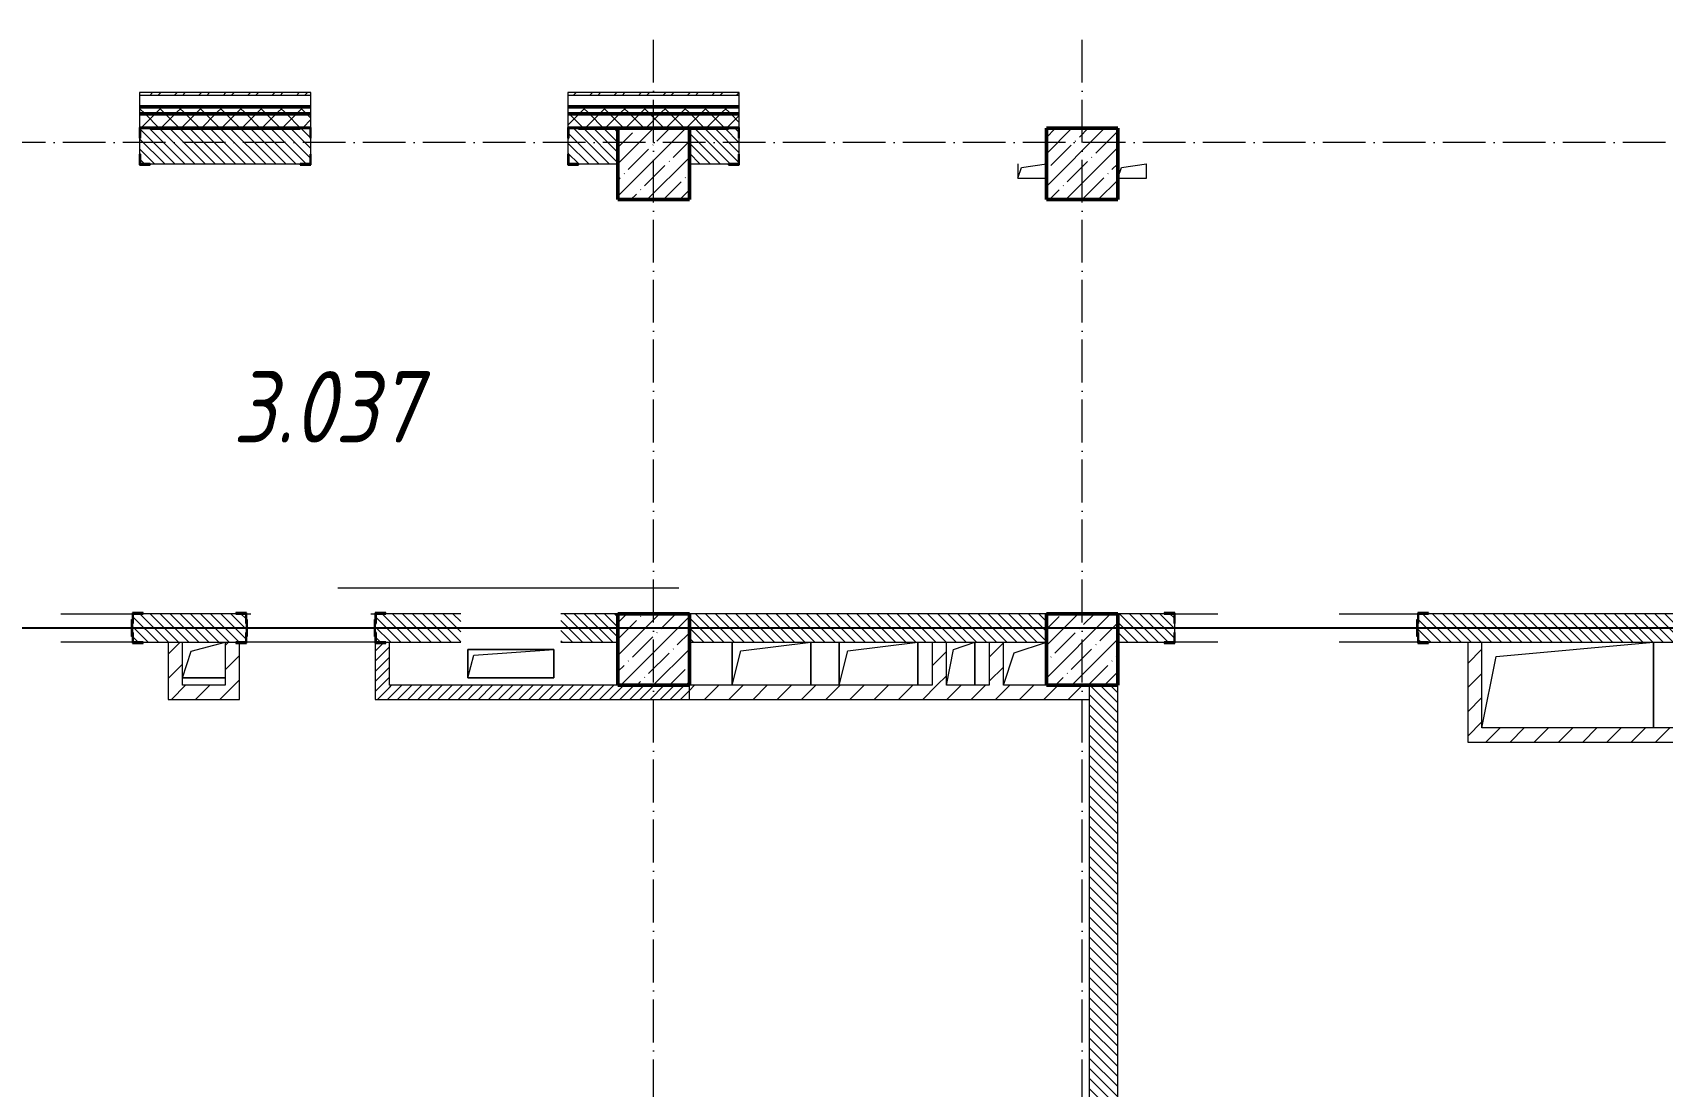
# Model space of a CAD drawing. Header units: millimetres. Extents: x -135211 to 49383, y -8033 to 228499.
# Drawn here: x -74691 to -63279, y 130703 to 138083 of the extents above; entities that cross this region are included whole.
import ezdxf

# ---------------------------------------------------------------- set-up
doc = ezdxf.new("R2010")
doc.units = ezdxf.units.MM
doc.linetypes.add('200_ШТРИХ_ш1п0_6_', pattern=[160, 100, -60])
doc.linetypes.add('50_200_ШТРИХ_1Т_ш5_п1_п1_', pattern=[700, 500, -100, 0, -100])
doc.layers.add('A-DETL-GENF-OTLN-4', color=9, linetype='200_ШТРИХ_ш1п0_6_', lineweight=9, true_color=0x808080)
doc.layers.add('A-DETL-GENF-OTLN-5', color=7, linetype='Continuous', lineweight=5, true_color=0xc0c0c0)
for name, color, linetype, lineweight in [('A-FLOR-____-OTLN', 7, 'Continuous', 9), ('A-GENM-____-MCUT', 7, 'Continuous', 25), ('A-GENM-____-OTLN', 7, 'Continuous', 9), ('A-GENM-____-OTLN-1', 7, 'Continuous', 25), ('A-WALL-____-MCUT-2', 7, 'Continuous', 50), ('A-WALL-____-MCUT-3', 7, 'Continuous', 9), ('A-WALL-____-PATT-1', 7, 'Continuous', 9), ('A-WALL-FNSH-MCUT-1', 7, 'Continuous', 9), ('I-WALL-____-OTLN', 7, 'Continuous', 9), ('S-COLS-____-MCUT', 7, 'Continuous', 50), ('S-COLS-____-OTLN', 7, 'Continuous', 9), ('S-GRID-____-OTLN-1', 7, '50_200_ШТРИХ_1Т_ш5_п1_п1_', 9), ('Марки помещений', 7, 'Continuous', 9)]:
    doc.layers.add(name, color=color, linetype=linetype, lineweight=lineweight)
doc.styles.add('ISOCPEUR_I_2', font='isocpeui.ttf', dxfattribs={"width": 0.85, "height": 2.3})
pattern_1 = [(135, (-129942.255, 127932.027), (-35.35534, -35.35534), [])]
pattern_2 = [(45, (-129942.25, 127932.03), (-70.71068, 70.71068), []), (135, (-129942.25, 127932.03), (-70.71068, -70.71068), [])]
pattern_3 = [(45, (-129942.25, 127932.03), (-84.85281, 84.85281), [])]
pattern_4 = [(45, (-129942.255, 127932.027), (-35.35534, 35.35534), [])]

# ---------------------------------------------------------------- blocks, each defined once
blk = doc.blocks.new('BSC_Колонна _Прямоугольная - 500х500-V59-АР1_План отверстий 3 этажа в осях 1-64_А-ГГ')
at = {"layer": 'S-COLS-____-OTLN'}
h = blk.add_hatch(dxfattribs=at)
h.set_pattern_fill('FP_96', color=256, style=0, pattern_type=2)
h.set_pattern_definition([(45, (-59600, -5831.04), (-114.04925, 114.04925), []), (45, (-59485.95, -5831.04), (-114.04925, 114.04925), [201.613, -40.323, 3.353, -36.97])])
h.paths.add_polyline_path([(-250, -250), (250, -250), (250, 250), (-250, 250)], flags=0)
at = {"layer": 'S-COLS-____-MCUT'}
for p, q in [((250, 250), (-250, 250)), ((-250, 250), (-250, -250)), ((250, -250), (250, 250)), ((-250, -250), (250, -250))]:
    blk.add_line(p, q, dxfattribs=at)
blk = doc.blocks.new('BSC_Колонна _Прямоугольная - 500х500-V111-АР1_План отверстий 3 этажа в осях 1-64_А-ГГ')
at = {"layer": 'S-COLS-____-OTLN'}
h = blk.add_hatch(dxfattribs=at)
h.set_pattern_fill('FP_134', color=256, style=0, pattern_type=2)
h.set_pattern_definition([(45, (-62600, -5831.04), (-114.04925, 114.04925), []), (45, (-62485.95, -5831.04), (-114.04925, 114.04925), [201.613, -40.323, 3.353, -36.97])])
h.paths.add_polyline_path([(-250, -250), (250, -250), (250, 250), (-250, 250)], flags=0)
at = {"layer": 'S-COLS-____-MCUT'}
for p, q in [((250, 250), (-250, 250)), ((-250, 250), (-250, -250)), ((250, -250), (250, 250)), ((-250, -250), (250, -250))]:
    blk.add_line(p, q, dxfattribs=at)
blk = doc.blocks.new('BSC_Колонна _Прямоугольная - 500х500-V116-АР1_План отверстий 3 этажа в осях 1-64_А-ГГ')
at = {"layer": 'S-COLS-____-OTLN'}
h = blk.add_hatch(dxfattribs=at)
h.set_pattern_fill('FP_139', color=256, style=0, pattern_type=2)
h.set_pattern_definition([(45, (-62600, -9231.04), (-114.04925, 114.04925), []), (45, (-62485.95, -9231.04), (-114.04925, 114.04925), [201.613, -40.323, 3.353, -36.97])])
h.paths.add_polyline_path([(-250, -250), (250, -250), (250, 250), (-250, 250)], flags=0)
at = {"layer": 'S-COLS-____-MCUT'}
for p, q in [((250, 250), (-250, 250)), ((-250, 250), (-250, -250)), ((250, -250), (250, 250)), ((-250, -250), (250, -250))]:
    blk.add_line(p, q, dxfattribs=at)
blk = doc.blocks.new('BSC_Колонна _Прямоугольная - 500х500-V135-АР1_План отверстий 3 этажа в осях 1-64_А-ГГ')
at = {"layer": 'S-COLS-____-OTLN'}
h = blk.add_hatch(dxfattribs=at)
h.set_pattern_fill('FP_158', color=256, style=0, pattern_type=2)
h.set_pattern_definition([(45, (-59600, -9231.04), (-114.04925, 114.04925), []), (45, (-59485.95, -9231.04), (-114.04925, 114.04925), [201.613, -40.323, 3.353, -36.97])])
h.paths.add_polyline_path([(-250, -250), (250, -250), (250, 250), (-250, 250), (-250, 103)], flags=0)
at = {"layer": 'S-COLS-____-MCUT'}
for p, q in [((250, 250), (-250, 250)), ((-250, 250), (-250, -250)), ((250, -250), (250, 250)), ((-250, -250), (250, -250))]:
    blk.add_line(p, q, dxfattribs=at)
blk = doc.blocks.new('Фахверк_СКБ_Уголок - 250_2700-27497298-АР1_План отверстий 3 этажа в осях 1-64_А-ГГ')
at = {"layer": 'A-GENM-____-MCUT'}
for p, q in [((200, 181), (125, 181)), ((125, 181), (125, 106)), ((131, 106), (131, 175)), ((131, 175), (200, 175)), ((200, 175), (200, 181)), ((125, 106), (131, 106)), ((131, -6), (125, -6)), ((125, -6), (125, -81)), ((125, -81), (200, -81)), ((131, -75), (131, -6)), ((200, -75), (131, -75)), ((200, -81), (200, -75))]:
    blk.add_line(p, q, dxfattribs=at)
blk = doc.blocks.new('154_Стойка_СКБ_Уголок - СМ-2480_200-28346303-АР1_План отверстий 3 этажа в осях 1-64_А-ГГ')
at = {"layer": 'A-GENM-____-MCUT'}
for p, q in [((125, 156), (125, 81)), ((200, 156), (125, 156)), ((131, 81), (131, 150)), ((131, 150), (200, 150)), ((200, 150), (200, 156)), ((125, 81), (131, 81)), ((131, 19), (125, 19)), ((125, 19), (125, -56)), ((131, -50), (131, 19)), ((125, -56), (200, -56)), ((200, -50), (131, -50)), ((200, -56), (200, -50))]:
    blk.add_line(p, q, dxfattribs=at)
blk = doc.blocks.new('Стойка_Влож_Полоса боковая - Полоса-28213942-АР1_План отверстий 3 этажа в осях 1-64_А-ГГ')
at = {"layer": 'A-GENM-____-OTLN'}
for p, q in [((-5, 60), (0, 60)), ((-5, -60), (-5, 60)), ((0, 31), (0, -31)), ((0, -60), (-5, -60))]:
    blk.add_line(p, q, dxfattribs=at)
blk = doc.blocks.new('Фахверк_СКБ_Уголок - 200_3960-28268576-АР1_План отверстий 3 этажа в осях 1-64_А-ГГ')
at = {"layer": 'A-GENM-____-MCUT'}
for p, q in [((200, 156), (125, 156)), ((125, 156), (125, 81)), ((131, 81), (131, 150)), ((131, 150), (200, 150)), ((200, 150), (200, 156)), ((125, 81), (131, 81)), ((131, 19), (125, 19)), ((125, 19), (125, -56)), ((131, -50), (131, 19)), ((125, -56), (200, -56)), ((200, -50), (131, -50)), ((200, -56), (200, -50))]:
    blk.add_line(p, q, dxfattribs=at)
blk = doc.blocks.new('AR_Отверстие прямоугольное _в плите_ - AR_Отверстие прямоугольное _в плите_-30459197-АР1_План отверстий 3 этажа в осях 1-64_А-ГГ')
at = {"layer": 'A-GENM-____-OTLN'}
for p, q in [((300, 100), (-300, 100)), ((-300, 100), (-300, -100)), ((-300, -100), (-260, 60)), ((-260, 60), (300, 100)), ((300, -100), (300, 100)), ((-300, -100), (300, -100))]:
    blk.add_line(p, q, dxfattribs=at)
blk = doc.blocks.new('AR_Отверстие прямоугольное _в плите_ - AR_Отверстие прямоугольное _в плите_-V180-АР1_План отверстий 3 этажа в осях 1-64_А-ГГ')
at = {"layer": 'A-GENM-____-OTLN'}
for p, q in [((-100, 50), (-100, -50)), ((-100, -50), (-75, 25)), ((-75, 25), (100, 50)), ((-100, -50), (100, -50))]:
    blk.add_line(p, q, dxfattribs=at)
blk = doc.blocks.new('AR_Отверстие прямоугольное _в плите_ - AR_Отверстие прямоугольное _в плите_-V181-АР1_План отверстий 3 этажа в осях 1-64_А-ГГ')
at = {"layer": 'A-GENM-____-OTLN'}
for p, q in [((-100, -50), (-75, 25)), ((-75, 25), (100, 50)), ((100, -50), (100, 50)), ((-100, -50), (100, -50))]:
    blk.add_line(p, q, dxfattribs=at)
blk = doc.blocks.new('AR_Отверстие прямоугольное _в плите_ - AR_Отверстие прямоугольное _в плите_-V192-АР1_План отверстий 3 этажа в осях 1-64_А-ГГ')
at = {"layer": 'A-GENM-____-OTLN'}
for p, q in [((-50, 100), (100, 150)), ((100, -150), (100, 150)), ((-100, -150), (-50, 100))]:
    blk.add_line(p, q, dxfattribs=at)
blk = doc.blocks.new('AR_Отверстие прямоугольное _в плите_ - AR_Отверстие прямоугольное _в плите_-30459338-АР1_План отверстий 3 этажа в осях 1-64_А-ГГ')
at = {"layer": 'A-GENM-____-OTLN'}
for p, q in [((-75, 75), (150, 150)), ((-150, -150), (-75, 75))]:
    blk.add_line(p, q, dxfattribs=at)
blk = doc.blocks.new('AR_Отверстие прямоугольное _в плите_ - AR_Отверстие прямоугольное _в плите_-V197-АР1_План отверстий 3 этажа в осях 1-64_А-ГГ')
at = {"layer": 'A-GENM-____-OTLN'}
for p, q in [((-88, 63), (150, 125)), ((-150, -125), (-88, 63)), ((-150, -125), (150, -125))]:
    blk.add_line(p, q, dxfattribs=at)
blk = doc.blocks.new('AR_Отверстие прямоугольное _в плите_ - AR_Отверстие прямоугольное _в плите_-30552596-АР1_План отверстий 3 этажа в осях 1-64_А-ГГ')
at = {"layer": 'A-GENM-____-OTLN'}
for p, q in [((-275, 150), (-275, -150)), ((-215, 90), (275, 150)), ((275, -150), (275, 150)), ((-275, -150), (-215, 90))]:
    blk.add_line(p, q, dxfattribs=at)
blk = doc.blocks.new('AR_Отверстие прямоугольное _в плите_ - AR_Отверстие прямоугольное _в плите_-V205-АР1_План отверстий 3 этажа в осях 1-64_А-ГГ')
at = {"layer": 'A-GENM-____-OTLN'}
for p, q in [((-500, 200), (600, 300)), ((600, -300), (600, 300)), ((-600, -300), (-500, 200))]:
    blk.add_line(p, q, dxfattribs=at)
blk = doc.blocks.new('DET_L_Имитация разреза_ISO2-5 - Низ-29858693-АР1_План отверстий 3 этажа в осях 1-64_А-ГГ')
at = {"layer": 'A-DETL-GENF-OTLN-5'}
blk.add_line((143, 0), (2532, 0), dxfattribs=at)

msp = doc.modelspace()

# ---------------------------------------------------------------- hatches: boundary and pattern name
at = {"layer": 'A-WALL-____-PATT-1'}
h = msp.add_hatch(dxfattribs=at)
h.set_pattern_fill('FP_3', color=256, style=0, pattern_type=2)
h.set_pattern_definition([(45, (-129942.25, 127932.03), (-85.53659, 85.53659), []), (45, (-129885.23, 127932.03), (-85.53659, 85.53659), [])])
h.paths.add_polyline_path([(-58077.3, 137643.1), (-58077.3, 137663.1), (-61942.3, 137663.1), (-61942.3, 137643.1), (-59257.4, 137643.1)], flags=0)
h.paths.add_polyline_path([(-69862.1, 137643.1), (-69742.3, 137643.1), (-69742.3, 137663.1), (-70942.3, 137663.1), (-70942.3, 137643.1)], flags=0)
h.paths.add_polyline_path([(-73397.1, 137643.1), (-72742.3, 137643.1), (-72742.3, 137663.1), (-73942.3, 137663.1), (-73942.3, 137643.1)], flags=0)
h.paths.add_polyline_path([(-75742.3, 137643.1), (-75742.3, 137663.1), (-76942.3, 137663.1), (-76942.3, 137643.1), (-76932, 137643.1)], flags=0)
h.paths.add_polyline_path([(-78742.3, 137643.1), (-78742.3, 137663.1), (-79942.3, 137663.1), (-79942.3, 137643.1)], flags=0)
h.paths.add_polyline_path([(-82942.3, 137643.1), (-81742.3, 137643.1), (-81742.3, 137663.1), (-82942.3, 137663.1)], flags=0)
h.paths.add_polyline_path([(-84742.3, 137643.1), (-84742.3, 137663.1), (-85942.3, 137663.1), (-85942.3, 137643.1), (-85769.3, 137643.1)], flags=0)
h.paths.add_polyline_path([(-88942.3, 137643.1), (-87742.3, 137643.1), (-87742.3, 137663.1), (-88942.3, 137663.1)], flags=0)
h.paths.add_polyline_path([(-90742.3, 137643.1), (-90742.3, 137663.1), (-91607.3, 137663.1), (-91607.3, 137643.1), (-91071.7, 137643.1)], flags=0)
h = msp.add_hatch(dxfattribs=at)
h.set_pattern_fill('FP_1', color=256, style=0, pattern_type=2)
h.set_pattern_definition(pattern_2)
h.paths.add_polyline_path([(-55592.3, 137513.1), (-55592.3, 137563.1), (-61942.3, 137563.1), (-61942.3, 137513.1), (-55722.4, 137513.1)], flags=0)
h.paths.add_polyline_path([(-69862.1, 137513.1), (-69742.3, 137513.1), (-69742.3, 137563.1), (-70942.3, 137563.1), (-70942.3, 137513.1)], flags=0)
h.paths.add_polyline_path([(-72742.3, 137513.1), (-72742.3, 137563.1), (-73942.3, 137563.1), (-73942.3, 137513.1), (-73397.1, 137513.1)], flags=0)
h.paths.add_polyline_path([(-75742.3, 137513.1), (-75742.3, 137563.1), (-76942.3, 137563.1), (-76942.3, 137513.1), (-76932, 137513.1)], flags=0)
h.paths.add_polyline_path([(-78742.3, 137513.1), (-78742.3, 137563.1), (-79942.3, 137563.1), (-79942.3, 137513.1)], flags=0)
h.paths.add_polyline_path([(-82942.3, 137513.1), (-81742.3, 137513.1), (-81742.3, 137563.1), (-82942.3, 137563.1)], flags=0)
h.paths.add_polyline_path([(-84742.3, 137513.1), (-84742.3, 137563.1), (-85942.3, 137563.1), (-85942.3, 137513.1), (-85769.3, 137513.1)], flags=0)
h.paths.add_polyline_path([(-87742.3, 137513.1), (-87742.3, 137563.1), (-88942.3, 137563.1), (-88942.3, 137513.1)], flags=0)
h.paths.add_polyline_path([(-91071.7, 137513.1), (-90742.3, 137513.1), (-90742.3, 137563.1), (-92142.3, 137563.1), (-92142.3, 137513.1)], flags=0)
h.paths.add_polyline_path([(-95142.3, 137513.1), (-93942.3, 137513.1), (-93942.3, 137563.1), (-95142.3, 137563.1)], flags=0)
h.paths.add_polyline_path([(-96942.3, 137513.1), (-96942.3, 137563.1), (-98142.3, 137563.1), (-98141.6, 137513.1)], flags=0)
h.paths.add_polyline_path([(-99942.3, 137513.1), (-99942.3, 137563.1), (-101142.3, 137563.1), (-101142.3, 137513.1)], flags=0)
h.paths.add_polyline_path([(-102942.3, 137513.1), (-102942.3, 137563.1), (-106112.3, 137563.1), (-106112.3, 137513.1), (-105211.4, 137513.1)], flags=0)
h = msp.add_hatch(dxfattribs=at)
h.set_pattern_fill('FP_1', color=256, style=0, pattern_type=2)
h.set_pattern_definition(pattern_2)
h.paths.add_polyline_path([(-55592.3, 137413.1), (-55592.3, 137513.1), (-61942.3, 137513.1), (-61942.3, 137419.1), (-61867.3, 137419.1), (-61867.3, 137413.1), (-55722.4, 137413.1)], flags=0)
h.paths.add_polyline_path([(-69862.1, 137413.1), (-69817.3, 137413.1), (-69817.3, 137419.1), (-69742.3, 137419.1), (-69742.3, 137513.1), (-70942.3, 137513.1), (-70942.3, 137419.1), (-70867.3, 137419.1), (-70867.3, 137413.1), (-70092.3, 137413.1)], flags=0)
h.paths.add_polyline_path([(-72817.3, 137413.1), (-72817.3, 137419.1), (-72742.3, 137419.1), (-72742.3, 137513.1), (-73942.3, 137513.1), (-73942.3, 137419.1), (-73867.3, 137419.1), (-73867.3, 137413.1), (-73397.1, 137413.1)], flags=0)
h.paths.add_polyline_path([(-75817.3, 137413.1), (-75817.3, 137419.1), (-75742.3, 137419.1), (-75742.3, 137513.1), (-76942.3, 137513.1), (-76942.3, 137419.1), (-76867.3, 137419.1), (-76867.3, 137413.1), (-76092.3, 137413.1)], flags=0)
h.paths.add_polyline_path([(-78817.3, 137413.1), (-78817.3, 137419.1), (-78742.3, 137419.1), (-78742.3, 137513.1), (-79942.3, 137513.1), (-79942.3, 137419.1), (-79867.3, 137419.1), (-79867.3, 137413.1), (-79592.3, 137413.1)], flags=0)
h.paths.add_polyline_path([(-81817.3, 137413.1), (-81817.3, 137419.1), (-81742.3, 137419.1), (-81742.3, 137513.1), (-82942.3, 137513.1), (-82942.3, 137419.1), (-82867.3, 137419.1), (-82867.3, 137413.1), (-82234.4, 137413.1)], flags=0)
h.paths.add_polyline_path([(-85867.3, 137413.1), (-84817.3, 137413.1), (-84817.3, 137419.1), (-84742.3, 137419.1), (-84742.3, 137513.1), (-85942.3, 137513.1), (-85942.3, 137419.1), (-85867.3, 137419.1)], flags=0)
h.paths.add_polyline_path([(-88592.3, 137413.1), (-87817.3, 137413.1), (-87817.3, 137419.1), (-87742.3, 137419.1), (-87742.3, 137513.1), (-88942.3, 137513.1), (-88942.3, 137419.1), (-88867.3, 137419.1), (-88867.3, 137413.1)], flags=0)
h.paths.add_polyline_path([(-91071.7, 137413.1), (-90817.3, 137413.1), (-90817.3, 137419.1), (-90742.3, 137419.1), (-90742.3, 137513.1), (-92142.3, 137513.1), (-92142.3, 137413.1), (-91092.3, 137413.1)], flags=0)
h.paths.add_polyline_path([(-94606.6, 137413.1), (-94017.3, 137413.1), (-94017.3, 137419.1), (-93942.3, 137419.1), (-93942.3, 137513.1), (-95142.3, 137513.1), (-95142.3, 137413.1), (-94642.3, 137413.1)], flags=0)
h.paths.add_polyline_path([(-97017.3, 137413.1), (-97017.3, 137419.1), (-96942.3, 137419.1), (-96942.3, 137513.1), (-98142.3, 137513.1), (-98141.6, 137419.1), (-98067.3, 137419.1), (-98067.3, 137413.1)], flags=0)
h.paths.add_polyline_path([(-100017.3, 137413.1), (-100017.3, 137419.1), (-99942.3, 137419.1), (-99942.3, 137513.1), (-101142.3, 137513.1), (-101142.3, 137413.1), (-100642.3, 137413.1)], flags=0)
h.paths.add_polyline_path([(-103017.3, 137413.1), (-103017.3, 137419.1), (-102942.3, 137419.1), (-102942.3, 137513.1), (-106112.3, 137513.1), (-106112.3, 137413.1), (-103642.3, 137413.1)], flags=0)
h = msp.add_hatch(dxfattribs=at)
h.set_pattern_fill('FP_6', color=256, style=0, pattern_type=2)
h.set_pattern_definition(pattern_1)
h.paths.add_polyline_path([(-70867.3, 137163.1), (-70592.3, 137163.1), (-70592.3, 137413.1), (-70936.3, 137413.1), (-70936.3, 137344.1), (-70942.3, 137344.1), (-70942.3, 137232.1), (-70936.3, 137232.1), (-70936.3, 137163.1)], flags=0)
h.paths.add_polyline_path([(-73867.3, 137163.1), (-72748.3, 137163.1), (-72748.3, 137232.1), (-72742.3, 137232.1), (-72742.3, 137344.1), (-72748.3, 137344.1), (-72748.3, 137413.1), (-73936.3, 137413.1), (-73936.3, 137344.1), (-73942.3, 137344.1), (-73942.3, 137232.1), (-73936.3, 137232.1), (-73936.3, 137163.1)], flags=0)
h.paths.add_polyline_path([(-75817.3, 137163.1), (-75748.3, 137163.1), (-75748.3, 137232.1), (-75742.3, 137232.1), (-75742.3, 137344.1), (-75748.3, 137344.1), (-75748.3, 137413.1), (-76092.3, 137413.1), (-76092.3, 137163.1)], flags=0)
h = msp.add_hatch(dxfattribs=at)
h.set_pattern_fill('FP_6', color=256, style=0, pattern_type=2)
h.set_pattern_definition(pattern_1)
h.paths.add_polyline_path([(-61867.3, 137163.1), (-61592.3, 137163.1), (-61592.3, 137413.1), (-61936.3, 137413.1), (-61936.3, 137344.1), (-61942.3, 137344.1), (-61942.3, 137232.1), (-61936.3, 137232.1), (-61936.3, 137163.1)], flags=0)
h.paths.add_polyline_path([(-70092.3, 137163.1), (-69748.3, 137163.1), (-69748.3, 137232.1), (-69742.3, 137232.1), (-69742.3, 137344.1), (-69748.3, 137344.1), (-69748.3, 137413.1), (-70092.3, 137413.1), (-70092.3, 137266.4)], flags=0)
h = msp.add_hatch(dxfattribs=at)
h.set_pattern_fill('FP_6', color=256, style=0, pattern_type=2)
h.set_pattern_definition(pattern_1)
h.paths.add_polyline_path([(-70592.3, 133813.1), (-70592.3, 134013.1), (-70992.3, 134013.1), (-70992.3, 133813.1)], flags=0)
h.paths.add_polyline_path([(-73917.3, 133813.1), (-73198.3, 133813.1), (-73198.3, 133882.1), (-73192.3, 133882.1), (-73192.3, 133944.1), (-73198.3, 133944.1), (-73198.3, 134013.1), (-73986.3, 134013.1), (-73986.3, 133944.1), (-73992.3, 133944.1), (-73992.3, 133882.1), (-73986.3, 133882.1), (-73986.3, 133813.1)], flags=0)
h.paths.add_polyline_path([(-71692.3, 133813.1), (-71692.3, 134013.1), (-72286.3, 134013.1), (-72286.3, 133944.1), (-72292.3, 133944.1), (-72292.3, 133882.1), (-72286.3, 133882.1), (-72286.3, 133813.1), (-72217.3, 133813.1)], flags=0)
h.paths.add_polyline_path([(-75698.3, 133813.1), (-75698.3, 133882.1), (-75692.3, 133882.1), (-75692.3, 133944.1), (-75698.3, 133944.1), (-75698.3, 134013.1), (-76092.3, 134013.1), (-76092.3, 133813.1), (-75767.3, 133813.1)], flags=0)
h = msp.add_hatch(dxfattribs=at)
h.set_pattern_fill('FP_6', color=256, style=0, pattern_type=2)
h.set_pattern_definition(pattern_1)
h.paths.add_polyline_path([(-67592.3, 133813.1), (-67592.3, 134013.1), (-70092.3, 134013.1), (-70092.3, 133813.1), (-68094.7, 133813.1)], flags=0)
h = msp.add_hatch(dxfattribs=at)
h.set_pattern_fill('FP_6', color=256, style=0, pattern_type=2)
h.set_pattern_definition(pattern_1)
h.paths.add_polyline_path([(-61692.3, 133813.1), (-61592.3, 133813.1), (-61592.3, 134013.1), (-61692.3, 134013.1), (-61692.3, 133819)], flags=0)
h.paths.add_polyline_path([(-62192.3, 133813.1), (-62192.3, 134013.1), (-64986.3, 134012.7), (-64986.3, 133944.1), (-64992.3, 133944.1), (-64992.3, 133882.1), (-64986.3, 133882.1), (-64986.3, 133813.1), (-62792.3, 133813.1)], flags=0)
h.paths.add_polyline_path([(-66767.3, 133813.1), (-66698.3, 133813.1), (-66698.3, 133882.1), (-66692.3, 133882.1), (-66692.3, 133944.1), (-66698.3, 133944.1), (-66698.3, 134013.1), (-67092.3, 134013.1), (-67092.3, 133813.1)], flags=0)
h = msp.add_hatch(dxfattribs=at)
h.set_pattern_fill('FP_4', color=256, style=0, pattern_type=2)
h.set_pattern_definition(pattern_3)
h.paths.add_polyline_path([(-73642.3, 133513.1), (-73642.3, 133813.1), (-73742.3, 133813.1), (-73742.3, 133513.1)], flags=0)
h = msp.add_hatch(dxfattribs=at)
h.set_pattern_fill('FP_4', color=256, style=0, pattern_type=2)
h.set_pattern_definition(pattern_3)
h.paths.add_polyline_path([(-73242.3, 133413.1), (-73242.3, 133807.1), (-73267.3, 133807.1), (-73267.3, 133813.1), (-73342.3, 133813.1), (-73342.3, 133413.1)], flags=0)
h = msp.add_hatch(dxfattribs=at)
h.set_pattern_fill('FP_5', color=256, style=0, pattern_type=2)
h.set_pattern_definition(pattern_4)
h.paths.add_polyline_path([(-72192.3, 133413.1), (-72192.3, 133813.1), (-72217.3, 133813.1), (-72217.3, 133807.1), (-72292.3, 133807.1), (-72292.3, 133413.1)], flags=0)
h = msp.add_hatch(dxfattribs=at)
h.set_pattern_fill('FP_4', color=256, style=0, pattern_type=2)
h.set_pattern_definition(pattern_3)
h.paths.add_polyline_path([(-68292.3, 133513.1), (-68292.3, 133813.1), (-68392.3, 133813.1), (-68392.3, 133513.1)], flags=0)
h = msp.add_hatch(dxfattribs=at)
h.set_pattern_fill('FP_4', color=256, style=0, pattern_type=2)
h.set_pattern_definition(pattern_3)
h.paths.add_polyline_path([(-67892.3, 133513.1), (-67892.3, 133813.1), (-67992.3, 133813.1), (-67992.3, 133513.1)], flags=0)
h = msp.add_hatch(dxfattribs=at)
h.set_pattern_fill('FP_4', color=256, style=0, pattern_type=2)
h.set_pattern_definition(pattern_3)
h.paths.add_polyline_path([(-64542.3, 133113.1), (-64542.3, 133813.1), (-64642.3, 133813.1), (-64642.3, 133113.1)], flags=0)
h = msp.add_hatch(dxfattribs=at)
h.set_pattern_fill('FP_4', color=256, style=0, pattern_type=2)
h.set_pattern_definition(pattern_3)
h.paths.add_polyline_path([(-73342.3, 133413.1), (-73342.3, 133513.1), (-73742.3, 133513.1), (-73742.3, 133413.1), (-73397.1, 133413.1)], flags=0)
h = msp.add_hatch(dxfattribs=at)
h.set_pattern_fill('FP_5', color=256, style=0, pattern_type=2)
h.set_pattern_definition(pattern_4)
h.paths.add_polyline_path([(-72192.3, 133413.1), (-70092.3, 133413.1), (-70092.3, 133513.1), (-72192.3, 133513.1)], flags=0)
h = msp.add_hatch(dxfattribs=at)
h.set_pattern_fill('FP_4', color=256, style=0, pattern_type=2)
h.set_pattern_definition(pattern_3)
h.paths.add_polyline_path([(-67292.3, 133413.1), (-67292.3, 133513.1), (-70092.3, 133513.1), (-70092.3, 133413.1), (-68094.7, 133413.1)], flags=0)
h = msp.add_hatch(dxfattribs=at)
h.set_pattern_fill('FP_6', color=256, style=0, pattern_type=2)
h.set_pattern_definition(pattern_1)
h.paths.add_polyline_path([(-67092.3, 126513.1), (-67092.3, 133513.1), (-67292.3, 133513.1), (-67292.3, 126513.1), (-67210.9, 126513.1)], flags=0)
h = msp.add_hatch(dxfattribs=at)
h.set_pattern_fill('FP_4', color=256, style=0, pattern_type=2)
h.set_pattern_definition(pattern_3)
h.paths.add_polyline_path([(-64542.3, 133113.1), (-63092.3, 133113.1), (-63092.3, 133116.1), (-63045.3, 133116.1), (-63045.3, 133210.1), (-63092.3, 133210.1), (-63092.3, 133213.1), (-64542.3, 133213.1), (-64542.3, 133116.1)], flags=0)
h.paths.add_polyline_path([(-61092.3, 133113.1), (-61092.3, 133213.1), (-62592.3, 133213.1), (-62592.3, 133113.1)], flags=0)

# ---------------------------------------------------------------- linework, layer by layer
at = {"color": 251, "ltscale": 0.6, "true_color": 0x636466}
msp.add_line((-39623.5, 133913.1), (-134611, 133913.1), dxfattribs=at)
at = {"layer": 'A-FLOR-____-OTLN'}
for p, q in [((-71642.3, 133763.1), (-71042.3, 133763.1)), ((-71642.3, 133563.1), (-71642.3, 133763.1)), ((-71042.3, 133763.1), (-71042.3, 133563.1)), ((-69792.3, 133513.1), (-69792.3, 133813.1)), ((-69242.3, 133813.1), (-69242.3, 133513.1)), ((-69042.3, 133513.1), (-69042.3, 133813.1)), ((-68492.3, 133813.1), (-68492.3, 133513.1)), ((-68092.3, 133813.1), (-68092.3, 133513.1)), ((-63342.3, 133813.1), (-63342.3, 133213.1)), ((-73342.3, 133563.1), (-73642.3, 133563.1)), ((-71042.3, 133563.1), (-71642.3, 133563.1))]:
    msp.add_line(p, q, dxfattribs=at)
at = {"layer": 'A-WALL-____-MCUT-2'}
for p, q in [((-72742.3, 137563.1), (-73942.3, 137563.1)), ((-69742.3, 137563.1), (-70942.3, 137563.1)), ((-72742.3, 137513.1), (-73942.3, 137513.1)), ((-73867.3, 137413.1), (-72817.3, 137413.1)), ((-69742.3, 137513.1), (-70942.3, 137513.1)), ((-70867.3, 137413.1), (-70592.3, 137413.1)), ((-70092.3, 137413.1), (-69817.3, 137413.1))]:
    msp.add_line(p, q, dxfattribs=at)
at = {"layer": 'A-WALL-____-MCUT-3'}
for p, q in [((-72742.3, 137643.1), (-73942.3, 137643.1)), ((-73942.3, 137643.1), (-73942.3, 137419.1)), ((-72742.3, 137419.1), (-72742.3, 137643.1)), ((-69742.3, 137643.1), (-70942.3, 137643.1)), ((-70942.3, 137643.1), (-70942.3, 137419.1)), ((-69742.3, 137419.1), (-69742.3, 137643.1)), ((-73942.3, 137344.1), (-73942.3, 137232.1)), ((-72742.3, 137232.1), (-72742.3, 137344.1)), ((-70942.3, 137344.1), (-70942.3, 137232.1)), ((-69742.3, 137232.1), (-69742.3, 137344.1)), ((-73867.3, 137163.1), (-72817.3, 137163.1)), ((-70867.3, 137163.1), (-70592.3, 137163.1)), ((-70092.3, 137163.1), (-69817.3, 137163.1)), ((-73267.3, 134013.1), (-73917.3, 134013.1)), ((-71692.3, 134013.1), (-72217.3, 134013.1)), ((-70592.3, 134013.1), (-70992.3, 134013.1)), ((-67592.3, 134013.1), (-70092.3, 134013.1)), ((-66767.3, 134013.1), (-67092.3, 134013.1)), ((-62192.3, 134013.1), (-64917.3, 134013.1)), ((-66692.3, 133882.1), (-66692.3, 133944.1)), ((-73917.3, 133813.1), (-73267.3, 133813.1)), ((-72217.3, 133813.1), (-71692.3, 133813.1)), ((-70992.3, 133813.1), (-70592.3, 133813.1)), ((-70092.3, 133813.1), (-67592.3, 133813.1)), ((-67092.3, 133813.1), (-66767.3, 133813.1)), ((-64917.3, 133813.1), (-62192.3, 133813.1)), ((-67292.3, 133513.1), (-67292.3, 126513.1)), ((-67092.3, 126513.1), (-67092.3, 133513.1))]:
    msp.add_line(p, q, dxfattribs=at)
at = {"layer": 'A-WALL-FNSH-MCUT-1'}
for p, q in [((-72742.3, 137663.1), (-73942.3, 137663.1)), ((-73942.3, 137663.1), (-73942.3, 137643.1)), ((-73942.3, 137643.1), (-73942.3, 137643.1)), ((-72742.3, 137643.1), (-72742.3, 137663.1)), ((-69742.3, 137663.1), (-70942.3, 137663.1)), ((-70942.3, 137663.1), (-70942.3, 137643.1)), ((-70942.3, 137643.1), (-70942.3, 137643.1)), ((-69742.3, 137643.1), (-69742.3, 137663.1)), ((-73742.3, 133813.1), (-73742.3, 133413.1)), ((-73642.3, 133513.1), (-73642.3, 133813.1)), ((-73342.3, 133813.1), (-73342.3, 133513.1)), ((-73242.3, 133413.1), (-73242.3, 133807.1)), ((-72292.3, 133807.1), (-72292.3, 133413.1)), ((-72192.3, 133513.1), (-72192.3, 133813.1)), ((-68392.3, 133813.1), (-68392.3, 133513.1)), ((-68292.3, 133513.1), (-68292.3, 133813.1)), ((-67992.3, 133813.1), (-67992.3, 133513.1)), ((-67892.3, 133513.1), (-67892.3, 133813.1)), ((-64642.3, 133813.1), (-64642.3, 133113.1)), ((-64542.3, 133213.1), (-64542.3, 133813.1)), ((-73742.3, 133413.1), (-73242.3, 133413.1)), ((-73342.3, 133513.1), (-73642.3, 133513.1)), ((-72292.3, 133413.1), (-67292.3, 133413.1)), ((-70592.3, 133513.1), (-72192.3, 133513.1)), ((-70092.3, 133413.1), (-70092.3, 133513.1)), ((-68392.3, 133513.1), (-70092.3, 133513.1)), ((-67992.3, 133513.1), (-68292.3, 133513.1)), ((-67592.3, 133513.1), (-67892.3, 133513.1)), ((-63092.3, 133213.1), (-64542.3, 133213.1)), ((-64642.3, 133113.1), (-63092.3, 133113.1))]:
    msp.add_line(p, q, dxfattribs=at)
at = {"layer": 'I-WALL-____-OTLN'}
for p, q in [((-74492.3, 134013.1), (-73992.3, 134013.1)), ((-73192.3, 134013.1), (-73162.3, 134013.1)), ((-72322.3, 134013.1), (-72292.3, 134013.1)), ((-66692.3, 134013.1), (-66392.3, 134013.1)), ((-65542.3, 134013.1), (-64992.3, 134013.1)), ((-73992.3, 133813.1), (-74492.3, 133813.1)), ((-72292.3, 133813.1), (-73192.3, 133813.1)), ((-66392.3, 133813.1), (-66692.3, 133813.1)), ((-64992.3, 133813.1), (-65542.3, 133813.1))]:
    msp.add_line(p, q, dxfattribs=at)
at = {"layer": 'S-GRID-____-OTLN-1', "color": 251, "ltscale": 0.6, "true_color": 0x636466}
for p, q in [((-70342.3, 123449.4), (-70342.3, 138082.6)), ((-67342.3, 123449.4), (-67342.3, 138082.6)), ((-25867.8, 137313.1), (-134372.1, 137313.1))]:
    msp.add_line(p, q, dxfattribs=at)

# ---------------------------------------------------------------- block references
at = {"layer": 'A-DETL-GENF-OTLN-4', "rotation": 180}
msp.add_blockref('DET_L_Имитация разреза_ISO2-5 - Низ-29858693-АР1_План отверстий 3 этажа в осях 1-64_А-ГГ', (-70022.7, 134193.1), dxfattribs=at)
at = {"layer": 'A-GENM-____-OTLN'}
for name, p in [('AR_Отверстие прямоугольное _в плите_ - AR_Отверстие прямоугольное _в плите_-V180-АР1_План отверстий 3 этажа в осях 1-64_А-ГГ', (-67692.3, 137113.1)), ('AR_Отверстие прямоугольное _в плите_ - AR_Отверстие прямоугольное _в плите_-V181-АР1_План отверстий 3 этажа в осях 1-64_А-ГГ', (-66992.3, 137113.1)), ('Стойка_Влож_Полоса боковая - Полоса-28213942-АР1_План отверстий 3 этажа в осях 1-64_А-ГГ', (-73992.3, 133913.1)), ('Стойка_Влож_Полоса боковая - Полоса-28213942-АР1_План отверстий 3 этажа в осях 1-64_А-ГГ', (-72292.3, 133913.1)), ('Стойка_Влож_Полоса боковая - Полоса-28213942-АР1_План отверстий 3 этажа в осях 1-64_А-ГГ', (-64992.3, 133913.1)), ('AR_Отверстие прямоугольное _в плите_ - AR_Отверстие прямоугольное _в плите_-V197-АР1_План отверстий 3 этажа в осях 1-64_А-ГГ', (-73492.3, 133688.1)), ('AR_Отверстие прямоугольное _в плите_ - AR_Отверстие прямоугольное _в плите_-30459197-АР1_План отверстий 3 этажа в осях 1-64_А-ГГ', (-71342.3, 133663.1)), ('AR_Отверстие прямоугольное _в плите_ - AR_Отверстие прямоугольное _в плите_-30552596-АР1_План отверстий 3 этажа в осях 1-64_А-ГГ', (-69517.3, 133663.1)), ('AR_Отверстие прямоугольное _в плите_ - AR_Отверстие прямоугольное _в плите_-30552596-АР1_План отверстий 3 этажа в осях 1-64_А-ГГ', (-68767.3, 133663.1)), ('AR_Отверстие прямоугольное _в плите_ - AR_Отверстие прямоугольное _в плите_-V192-АР1_План отверстий 3 этажа в осях 1-64_А-ГГ', (-68192.3, 133663.1)), ('AR_Отверстие прямоугольное _в плите_ - AR_Отверстие прямоугольное _в плите_-30459338-АР1_План отверстий 3 этажа в осях 1-64_А-ГГ', (-67742.3, 133663.1)), ('AR_Отверстие прямоугольное _в плите_ - AR_Отверстие прямоугольное _в плите_-V205-АР1_План отверстий 3 этажа в осях 1-64_А-ГГ', (-63942.3, 133513.1))]:
    msp.add_blockref(name, p, dxfattribs=at)
at = {"layer": 'A-GENM-____-OTLN', "rotation": 180}
msp.add_blockref('Стойка_Влож_Полоса боковая - Полоса-28213942-АР1_План отверстий 3 этажа в осях 1-64_А-ГГ', (-73192.3, 133913.1), dxfattribs=at)
at = {"layer": 'A-GENM-____-OTLN-1'}
for name, p in [('Фахверк_СКБ_Уголок - 250_2700-27497298-АР1_План отверстий 3 этажа в осях 1-64_А-ГГ', (-74067.3, 137238.1)), ('Фахверк_СКБ_Уголок - 250_2700-27497298-АР1_План отверстий 3 этажа в осях 1-64_А-ГГ', (-71067.3, 137238.1)), ('154_Стойка_СКБ_Уголок - СМ-2480_200-28346303-АР1_План отверстий 3 этажа в осях 1-64_А-ГГ', (-74117.3, 133863.1)), ('154_Стойка_СКБ_Уголок - СМ-2480_200-28346303-АР1_План отверстий 3 этажа в осях 1-64_А-ГГ', (-72417.3, 133863.1)), ('154_Стойка_СКБ_Уголок - СМ-2480_200-28346303-АР1_План отверстий 3 этажа в осях 1-64_А-ГГ', (-65117.3, 133863.1))]:
    msp.add_blockref(name, p, dxfattribs=at)
at = {"layer": 'A-GENM-____-OTLN-1', "rotation": 180}
for name, p in [('Фахверк_СКБ_Уголок - 250_2700-27497298-АР1_План отверстий 3 этажа в осях 1-64_А-ГГ', (-72617.3, 137338.1)), ('Фахверк_СКБ_Уголок - 250_2700-27497298-АР1_План отверстий 3 этажа в осях 1-64_А-ГГ', (-69617.3, 137338.1)), ('154_Стойка_СКБ_Уголок - СМ-2480_200-28346303-АР1_План отверстий 3 этажа в осях 1-64_А-ГГ', (-73067.3, 133963.1)), ('Фахверк_СКБ_Уголок - 200_3960-28268576-АР1_План отверстий 3 этажа в осях 1-64_А-ГГ', (-66567.3, 133963.1))]:
    msp.add_blockref(name, p, dxfattribs=at)
at = {"layer": 'S-COLS-____-OTLN'}
for name, p in [('BSC_Колонна _Прямоугольная - 500х500-V135-АР1_План отверстий 3 этажа в осях 1-64_А-ГГ', (-70342.3, 137163.1)), ('BSC_Колонна _Прямоугольная - 500х500-V116-АР1_План отверстий 3 этажа в осях 1-64_А-ГГ', (-67342.3, 137163.1)), ('BSC_Колонна _Прямоугольная - 500х500-V59-АР1_План отверстий 3 этажа в осях 1-64_А-ГГ', (-70342.3, 133763.1)), ('BSC_Колонна _Прямоугольная - 500х500-V111-АР1_План отверстий 3 этажа в осях 1-64_А-ГГ', (-67342.3, 133763.1))]:
    msp.add_blockref(name, p, dxfattribs=at)

# ---------------------------------------------------------------- texts
at = {"layer": 'Марки помещений', "insert": (-73289.6, 135712.1), "char_height": 500, "width": 785.654, "attachment_point": 1, "style": 'ISOCPEUR_I_2'}
msp.add_mtext('3.037', dxfattribs=at)

doc.saveas('drawing.dxf')
